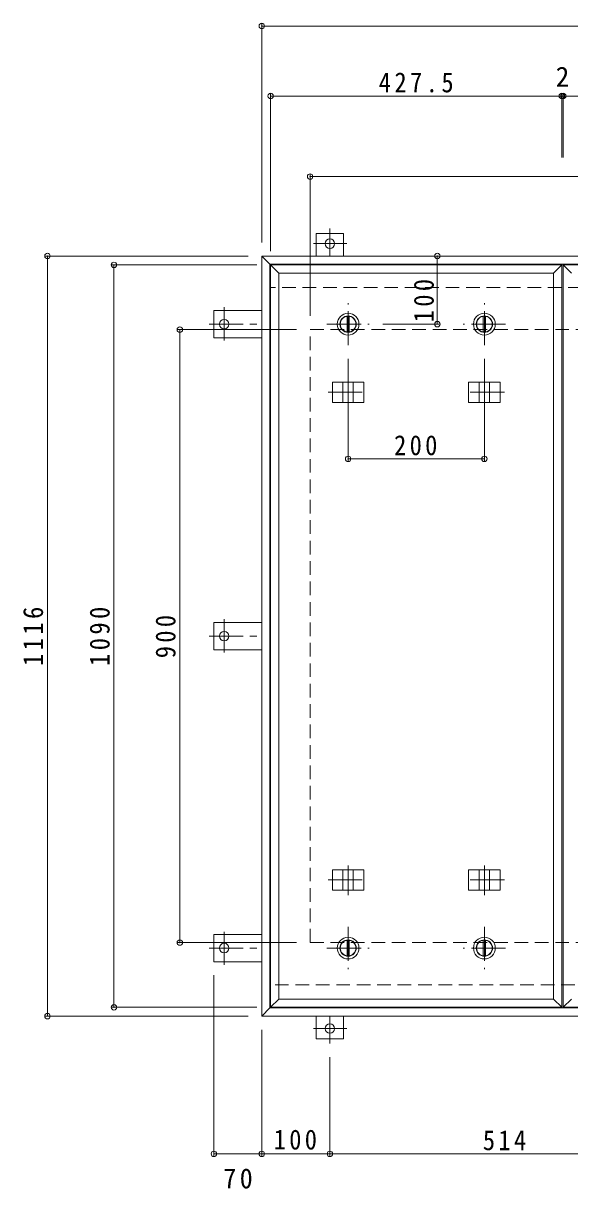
# Model space of a CAD drawing. Units: millimetres at full size, sheet at 1:10. Extents: x -2649 to 2761, y -1962 to 1737.
# Drawn here: x -2649 to -1847, y -199 to 1512 of the extents above; entities that cross this region are included whole.
import ezdxf
from ezdxf.enums import TextEntityAlignment as Align

# ---------------------------------------------------------------- set-up
doc = ezdxf.new("R2010")
doc.units = ezdxf.units.MM
doc.header["$LTSCALE"] = 10
doc.header["$PDMODE"] = 32
doc.header["$PDSIZE"] = 8
doc.linetypes.add('CHAIN1', pattern=[8, 5, -1, 1, -1])
doc.linetypes.add('DASHED2', pattern=[3, 2, -1])
for name, color, linetype, lineweight in [('0-1_躯体', 2, 'DASHED2', 9), ('0-2_仕上', 3, 'Continuous', 9), ('0-3_建具', 4, 'Continuous', 9), ('0-C', 2, 'Continuous', 9), ('0-E', 3, 'Continuous', 9), ('0-F', 7, 'Continuous', 9)]:
    doc.layers.add(name, color=color, linetype=linetype, lineweight=lineweight)
doc.styles.add('ＭＳ ゴシック', font='')
doc.styles.get('ＭＳ ゴシック').set_extended_font_data('MS Gothic')

msp = doc.modelspace()

# ---------------------------------------------------------------- linework, layer by layer
at = {"layer": '0-1_躯体'}
for p, q in [((-568.69, 1124.76), (-2286.69, 1124.76)), ((-2227.69, 1062.76), (-627.69, 1062.76)), ((-2227.69, 162.76), (-2227.69, 1062.76)), ((-2227.69, 162.76), (-627.69, 162.76)), ((-999.19, 100.76), (-2286.69, 100.76))]:
    msp.add_line(p, q, dxfattribs=at)
at = {"layer": '0-2_仕上'}
for p, q in [((-2273.69, 1145.76), (-2285.69, 1157.76)), ((-1858.19, 1157.76), (-2285.69, 1157.76)), ((-2285.69, 1157.76), (-2285.69, 67.76)), ((-1858.19, 1157.76), (-1870.19, 1145.76)), ((-1858.19, 67.76), (-1858.19, 1157.76)), ((-1844.19, 1145.76), (-1856.19, 1157.76)), ((-1428.69, 1157.76), (-1856.19, 1157.76)), ((-1856.19, 1157.76), (-1856.19, 67.76)), ((-1870.19, 1145.76), (-2273.69, 1145.76)), ((-2273.69, 1145.76), (-2273.69, 79.76)), ((-1870.19, 79.76), (-1870.19, 1145.76)), ((-2273.69, 79.76), (-1870.19, 79.76)), ((-1858.19, 67.76), (-1870.19, 79.76))]:
    msp.add_line(p, q, dxfattribs=at)
for points in [[(-2273.69, 79.76), (-2285.69, 67.76), (-1858.19, 67.76)], [(-1844.19, 79.76), (-1856.19, 67.76), (-1428.69, 67.76)]]:
    msp.add_lwpolyline(points, dxfattribs=at)
at = {"layer": '0-3_建具', "color": 2}
for p, q in [((-2298.69, 1170.76), (-2286.69, 1158.76)), ((-556.69, 1170.76), (-2298.69, 1170.76)), ((-2298.69, 54.76), (-2298.69, 1170.76)), ((-2286.69, 66.76), (-2286.69, 1158.76)), ((-2298.69, 54.76), (-2286.69, 66.76)), ((-556.69, 54.76), (-2298.69, 54.76)), ((-568.69, 66.76), (-2286.69, 66.76))]:
    msp.add_line(p, q, dxfattribs=at)
at = {"layer": '0-3_建具', "linetype": 'CHAIN1'}
for p, q in [((-2171.94, 992.88), (-2171.94, 949.64)), ((-1971.94, 992.88), (-1971.94, 949.64)), ((-2201.35, 970.76), (-2142.53, 970.76)), ((-1942.53, 970.76), (-2001.35, 970.76)), ((-2171.94, 232.64), (-2171.94, 275.88)), ((-1971.94, 232.64), (-1971.94, 275.88)), ((-2201.35, 254.76), (-2142.53, 254.76)), ((-1942.53, 254.76), (-2001.35, 254.76))]:
    msp.add_line(p, q, dxfattribs=at)
at = {"layer": '0-3_建具'}
for p, q in [((-2195.03, 985.76), (-2195.03, 955.76)), ((-2195.03, 985.76), (-2148.85, 985.76)), ((-2179.44, 985.76), (-2179.44, 955.76)), ((-2164.44, 985.76), (-2164.44, 955.76)), ((-2148.85, 985.76), (-2148.85, 955.76)), ((-1948.85, 985.76), (-1995.03, 985.76)), ((-1995.03, 985.76), (-1995.03, 955.76)), ((-1979.44, 985.76), (-1979.44, 955.76)), ((-1964.44, 985.76), (-1964.44, 955.76)), ((-1948.85, 985.76), (-1948.85, 955.76)), ((-2195.03, 955.76), (-2148.85, 955.76)), ((-1948.85, 955.76), (-1995.03, 955.76)), ((-2195.03, 239.76), (-2195.03, 269.76)), ((-2195.03, 269.76), (-2148.85, 269.76)), ((-2179.44, 239.76), (-2179.44, 269.76)), ((-2164.44, 239.76), (-2164.44, 269.76)), ((-2148.85, 239.76), (-2148.85, 269.76)), ((-1948.85, 269.76), (-1995.03, 269.76)), ((-1995.03, 239.76), (-1995.03, 269.76)), ((-1979.44, 239.76), (-1979.44, 269.76)), ((-1964.44, 239.76), (-1964.44, 269.76)), ((-1948.85, 239.76), (-1948.85, 269.76)), ((-2195.03, 239.76), (-2148.85, 239.76)), ((-1948.85, 239.76), (-1995.03, 239.76))]:
    msp.add_line(p, q, dxfattribs=at)
at = {"layer": '0-3_建具', "color": 2}
msp.add_lwpolyline([(-556.69, 1170.76), (-568.69, 1158.76), (-2286.69, 1158.76)], dxfattribs=at)
at = {"layer": '0-C', "linetype": 'CHAIN1'}
for p, q in [((-2171.94, 1039.76), (-2171.94, 1101.76)), ((-1971.94, 1039.76), (-1971.94, 1101.76)), ((-2202.94, 1070.76), (-2140.94, 1070.76)), ((-1940.94, 1070.76), (-2002.94, 1070.76)), ((-2171.94, 185.76), (-2171.94, 123.76)), ((-1971.94, 185.76), (-1971.94, 123.76)), ((-2202.94, 154.76), (-2140.94, 154.76)), ((-1940.94, 154.76), (-2002.94, 154.76))]:
    msp.add_line(p, q, dxfattribs=at)
at = {"layer": '0-C'}
for p, q in [((-2173.44, 1082.16), (-2173.44, 1059.36)), ((-2170.44, 1082.16), (-2170.44, 1059.36)), ((-1973.44, 1082.16), (-1973.44, 1059.36)), ((-1970.44, 1082.16), (-1970.44, 1059.36)), ((-2173.44, 143.36), (-2173.44, 166.16)), ((-2170.44, 143.36), (-2170.44, 166.16)), ((-1973.44, 143.36), (-1973.44, 166.16)), ((-1970.44, 143.36), (-1970.44, 166.16))]:
    msp.add_line(p, q, dxfattribs=at)
for centre, radius in [((-2171.94, 1070.76), 16), ((-2171.94, 1070.76), 12), ((-2171.94, 1070.76), 11.5), ((-1971.94, 1070.76), 16), ((-1971.94, 1070.76), 12), ((-1971.94, 1070.76), 11.5), ((-2171.94, 154.76), 16), ((-2171.94, 154.76), 12), ((-2171.94, 154.76), 11.5), ((-1971.94, 154.76), 16), ((-1971.94, 154.76), 12), ((-1971.94, 154.76), 11.5)]:
    msp.add_circle(centre, radius, dxfattribs=at)
at = {"layer": '0-E'}
for p, q in [((-2178.69, 1203.96), (-2218.69, 1203.96)), ((-2218.69, 1170.76), (-2218.69, 1203.96)), ((-2178.69, 1170.76), (-2178.69, 1203.96)), ((-2368.89, 1090.76), (-2368.89, 1050.76)), ((-2298.69, 1090.76), (-2368.89, 1090.76)), ((-2298.69, 1050.76), (-2368.89, 1050.76)), ((-2368.89, 632.76), (-2368.89, 592.76)), ((-2298.69, 632.76), (-2368.89, 632.76)), ((-2298.69, 592.76), (-2368.89, 592.76)), ((-2368.89, 134.76), (-2368.89, 174.76)), ((-2298.69, 174.76), (-2368.89, 174.76)), ((-2298.69, 134.76), (-2368.89, 134.76)), ((-2218.69, 54.76), (-2218.69, 21.56)), ((-2178.69, 54.76), (-2178.69, 21.56)), ((-2178.69, 21.56), (-2218.69, 21.56))]:
    msp.add_line(p, q, dxfattribs=at)
at = {"layer": '0-E', "linetype": 'CHAIN1'}
for p, q in [((-2198.69, 1211.12), (-2198.69, 1170.96)), ((-2173.85, 1188.96), (-2222.74, 1188.96)), ((-2353.89, 1095.6), (-2353.89, 1046.71)), ((-2376.05, 1070.76), (-2298.69, 1070.76)), ((-2353.89, 637.6), (-2353.89, 588.71)), ((-2376.05, 612.76), (-2298.69, 612.76)), ((-2353.89, 129.92), (-2353.89, 178.81)), ((-2376.05, 154.76), (-2298.69, 154.76)), ((-2198.69, 14.4), (-2198.69, 54.56)), ((-2173.85, 36.56), (-2222.74, 36.56))]:
    msp.add_line(p, q, dxfattribs=at)
at = {"layer": '0-E'}
for centre in [(-2198.69, 1188.96), (-2353.89, 1070.76), (-2353.89, 612.76), (-2353.89, 154.76), (-2198.69, 36.56)]:
    msp.add_circle(centre, 7, dxfattribs=at)
at = {"layer": '0-F'}
for p, q in [((-2298.69, 1511.47), (-2298.69, 1190.76)), ((-2298.69, 1508.47), (-556.69, 1508.47)), ((-2285.69, 1408.68), (-2285.69, 1177.76)), ((-2285.69, 1405.68), (-1858.19, 1405.68)), ((-1858.19, 1408.68), (-1858.19, 1315.36)), ((-1858.19, 1405.68), (-1856.19, 1405.68)), ((-1856.19, 1408.68), (-1856.19, 1315.36)), ((-1856.19, 1405.68), (-1428.69, 1405.68)), ((-2227.69, 1290.48), (-2227.69, 1082.76)), ((-2227.69, 1287.48), (-627.69, 1287.48)), ((-2616.24, 1170.76), (-2318.69, 1170.76)), ((-2613.24, 1170.76), (-2613.24, 54.76)), ((-2041.02, 1170.76), (-2041.02, 1070.76)), ((-2518.61, 1157.76), (-2305.69, 1157.76)), ((-2515.61, 67.76), (-2515.61, 1157.76)), ((-2421.94, 1062.76), (-2247.69, 1062.76)), ((-2418.94, 162.76), (-2418.94, 1062.76)), ((-2038.02, 1070.76), (-2120.94, 1070.76)), ((-2171.94, 869.93), (-2171.94, 1019.76)), ((-1971.94, 869.93), (-1971.94, 1019.76)), ((-2171.94, 872.93), (-1971.94, 872.93)), ((-2421.94, 162.76), (-2247.69, 162.76)), ((-2368.89, -150.48), (-2368.89, 114.76)), ((-2616.24, 54.76), (-2318.69, 54.76)), ((-2518.61, 67.76), (-2305.69, 67.76)), ((-2298.69, -150.48), (-2298.69, 34.76)), ((-2198.69, -150.48), (-2198.69, -5.6)), ((-2368.89, -147.48), (-2298.69, -147.48)), ((-2298.69, -147.48), (-2198.69, -147.48)), ((-2198.69, -147.48), (-1684.69, -147.48))]:
    msp.add_line(p, q, dxfattribs=at)
for p in [(-2298.69, 1508.47), (-2285.69, 1405.68), (-1858.19, 1405.68), (-1856.19, 1405.68), (-2227.69, 1287.48), (-2613.24, 1170.76), (-2041.02, 1170.76), (-2515.61, 1157.76), (-2418.94, 1062.76), (-2041.02, 1070.76), (-2171.94, 872.93), (-1971.94, 872.93), (-2418.94, 162.76), (-2515.61, 67.76), (-2613.24, 54.76), (-2368.89, -147.48), (-2298.69, -147.48), (-2198.69, -147.48)]:
    msp.add_point(p, dxfattribs=at)

# ---------------------------------------------------------------- texts
at = {"layer": '0-F', "color": 2, "style": 'ＭＳ ゴシック'}
msp.add_text('2', height=29.33, dxfattribs=at).set_placement((-1867.19, 1410.68), align=Align.BOTTOM_LEFT)
at = {"layer": '0-F', "color": 2, "char_height": 29.33, "attachment_point": 7, "style": 'ＭＳ ゴシック'}
for s, insert in [('\\T1.28;\\W0.9;427.5', (-2126.94, 1410.68)), ('\\T1.27;\\W0.9;200', (-2104.44, 877.93)), ('\\T1.27;\\W0.9;100', (-2281.19, -141.48)), ('\\T1.27;\\W0.9;514', (-1974.19, -142.48)), ('\\T1.27;\\W0.95;70', (-2355.04, -198.55))]:
    msp.add_mtext(s, dxfattribs=dict(at, insert=insert))
at = {"layer": '0-F', "color": 2, "char_height": 29.33, "attachment_point": 7, "rotation": 90, "style": 'ＭＳ ゴシック'}
for s, insert in [('\\T1.27;\\W0.9;100', (-2045.82, 1073.54)), ('\\T1.28;\\W0.9;1116', (-2619.24, 569.01)), ('\\T1.28;\\W0.9;1090', (-2521.61, 569.01)), ('\\T1.27;\\W0.9;900', (-2424.94, 580.26))]:
    msp.add_mtext(s, dxfattribs=dict(at, insert=insert))

doc.saveas('drawing.dxf')
